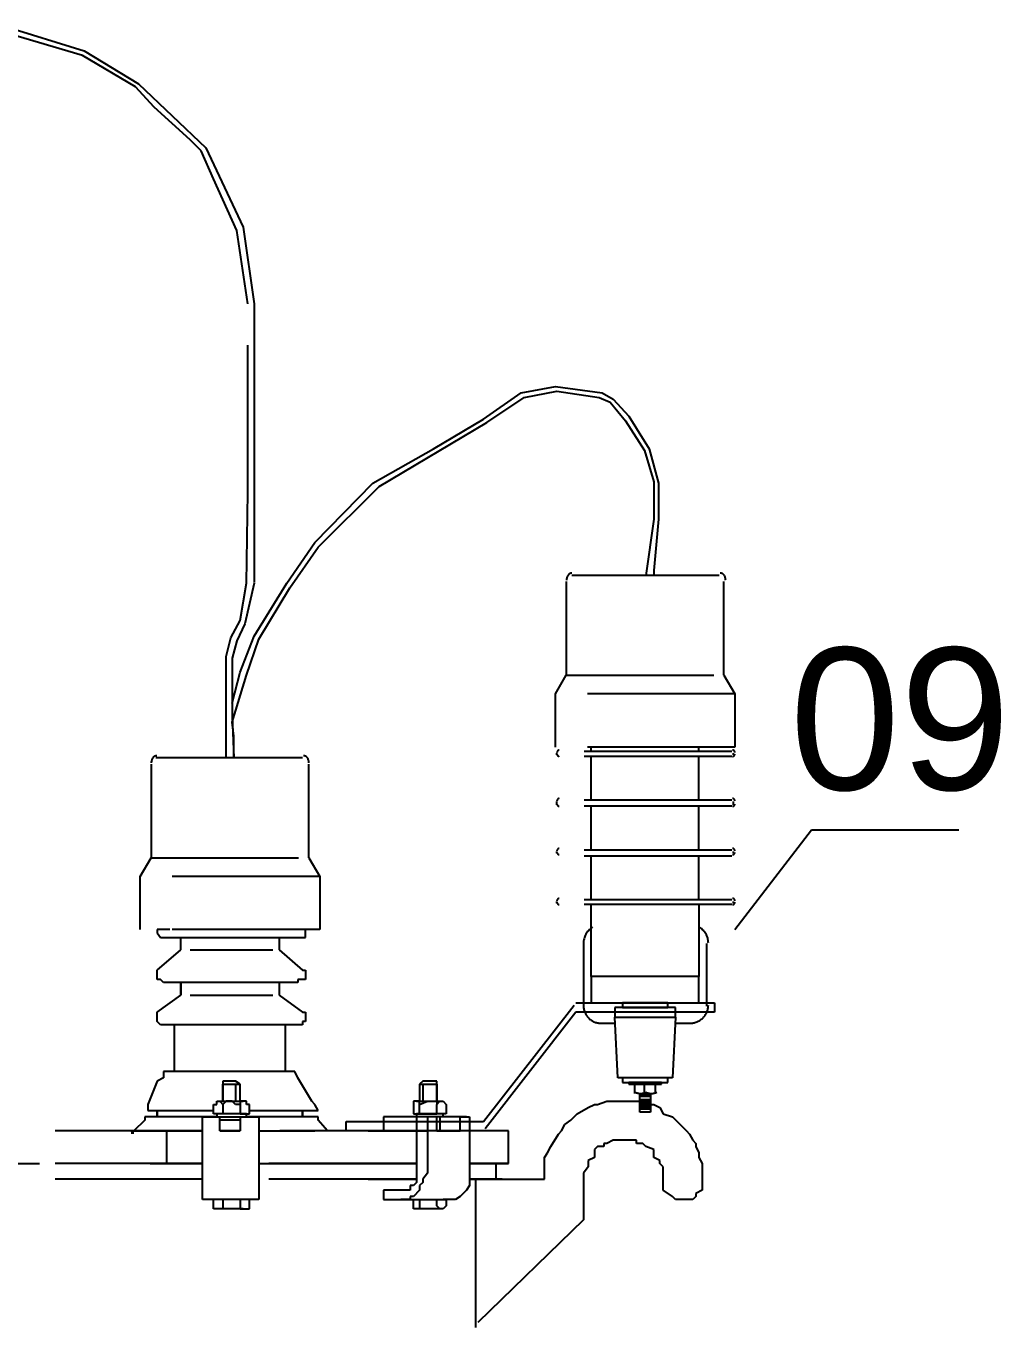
# Model space of a CAD drawing. Header units: metres. Extents: x 3162.2 to 3239.3, y 1435.1 to 1475.8.
# Drawn here: x 3178.985 to 3180.307, y 1466.728 to 1468.491 of the extents above; entities that cross this region are included whole.
import ezdxf

# ---------------------------------------------------------------- set-up
doc = ezdxf.new("R2010")
doc.units = ezdxf.units.M
doc.linetypes.add('CONTORNO_QUADRO_T', pattern=[0.35, 0.2, -0.15])
doc.layers.add('PDF29_Geometry', color=7, linetype='Continuous')
doc.layers.add('PDF29_Solid Fills', color=7, linetype='Continuous', true_color=0x939598)
doc.layers.add('PDF29_Text', color=30, linetype='Continuous', true_color=0xff7f00)
doc.styles.add('PDF ArialMT', font='arial.ttf')

msp = doc.modelspace()

# ---------------------------------------------------------------- linework, layer by layer
at = {"layer": 'PDF29_Geometry', "linetype": 'CONTORNO_QUADRO_T', "lineweight": 25}
for points in [[(3178.956, 1468.4912), (3179.064, 1468.4573), (3179.138, 1468.4129), (3179.229, 1468.3261), (3179.2798, 1468.2182), (3179.2947, 1468.1144), (3179.2947, 1467.9366), (3179.2947, 1467.7356), (3179.282, 1467.6805), (3179.2714, 1467.6572), (3179.265, 1467.634), (3179.265, 1467.5916), (3179.265, 1467.5556), (3179.2671, 1467.4985), (3179.2671, 1467.5281), (3179.265, 1467.5472), (3179.2841, 1467.6107), (3179.301, 1467.6594), (3179.3433, 1467.7292), (3179.3814, 1467.7842), (3179.464, 1467.8668), (3179.61, 1467.9536), (3179.6608, 1467.9874), (3179.7053, 1467.9959), (3179.7624, 1467.9874), (3179.7773, 1467.9811), (3179.7984, 1467.9557), (3179.8238, 1467.9155), (3179.8365, 1467.8731), (3179.8365, 1467.8223), (3179.8259, 1467.7461)], [(3179.2566, 1467.4985), (3179.2566, 1467.6361), (3179.2629, 1467.6615), (3179.2756, 1467.6848), (3179.2841, 1467.7356), (3179.2862, 1467.8583), (3179.2862, 1468.1144), (3179.2714, 1468.2139), (3179.2396, 1468.2838), (3179.2227, 1468.3219), (3179.2079, 1468.3367), (3179.1592, 1468.3811), (3179.1338, 1468.4087), (3179.0618, 1468.451), (3178.9624, 1468.4806)], [(3179.265, 1467.5726), (3179.2756, 1467.6149), (3179.2947, 1467.6636), (3179.3391, 1467.7356), (3179.3772, 1467.7906), (3179.4555, 1467.871), (3179.5381, 1467.9176), (3179.6058, 1467.9578), (3179.6566, 1467.9938), (3179.7032, 1468.0023), (3179.7667, 1467.9938), (3179.7815, 1467.9853), (3179.8027, 1467.962), (3179.8132, 1467.9451), (3179.8302, 1467.9176), (3179.8429, 1467.871), (3179.8429, 1467.8223), (3179.8365, 1467.7525), (3179.8365, 1467.7461)], [(3179.718, 1467.7377), (3179.718, 1467.6107), (3179.9318, 1467.6107), (3179.9318, 1467.7377)], [(3179.9254, 1467.7461), (3179.7243, 1467.7461)], [(3179.9318, 1467.6107), (3179.9466, 1467.5853), (3179.9466, 1467.5133), (3179.7032, 1467.5133), (3179.7032, 1467.5853), (3179.718, 1467.6107)], [(3179.9466, 1467.5853), (3179.7032, 1467.5853)], [(3179.9424, 1467.507), (3179.7074, 1467.507)], [(3179.7519, 1467.507), (3179.7519, 1467.5133)], [(3179.8979, 1467.507), (3179.8979, 1467.5133)], [(3179.155, 1467.49), (3179.155, 1467.363), (3179.3687, 1467.363), (3179.3687, 1467.49)], [(3179.3603, 1467.4985), (3179.1613, 1467.4985)], [(3179.7053, 1467.5027), (3179.7053, 1467.5048)], [(3179.9424, 1467.5006), (3179.7074, 1467.5006)], [(3179.7519, 1467.4413), (3179.7519, 1467.5006)], [(3179.8979, 1467.4413), (3179.8979, 1467.5006)], [(3179.9445, 1467.5027), (3179.9445, 1467.5048)], [(3179.7053, 1467.435), (3179.7053, 1467.4392)], [(3179.9424, 1467.4413), (3179.7074, 1467.4413)], [(3179.9445, 1467.435), (3179.9445, 1467.4392)], [(3179.9424, 1467.4329), (3179.7074, 1467.4329)], [(3179.7519, 1467.3736), (3179.7519, 1467.4329)], [(3179.8979, 1467.3736), (3179.8979, 1467.4329)], [(3179.7053, 1467.3694), (3179.7053, 1467.3715)], [(3179.9424, 1467.3736), (3179.7074, 1467.3736)], [(3179.9445, 1467.3694), (3179.9445, 1467.3715)], [(3179.3687, 1467.363), (3179.3836, 1467.3376), (3179.3836, 1467.2657), (3179.1402, 1467.2657), (3179.1402, 1467.3376), (3179.155, 1467.363)], [(3179.9424, 1467.3651), (3179.7074, 1467.3651)], [(3179.7519, 1467.3059), (3179.7519, 1467.3651)], [(3179.8979, 1467.3059), (3179.8979, 1467.3651)], [(3179.3836, 1467.3376), (3179.1402, 1467.3376)], [(3179.7053, 1467.3016), (3179.7053, 1467.3038)], [(3179.9424, 1467.3059), (3179.7074, 1467.3059)], [(3179.9424, 1467.2995), (3179.7074, 1467.2995)], [(3179.8979, 1467.2995), (3179.8979, 1467.2022), (3179.7519, 1467.2022), (3179.7519, 1467.1662), (3179.8979, 1467.1662), (3179.8979, 1467.2022)], [(3179.7519, 1467.2022), (3179.7519, 1467.2995)], [(3179.9445, 1467.3016), (3179.9445, 1467.3038)], [(3179.1804, 1467.2657), (3179.1634, 1467.2657), (3179.1634, 1467.2614), (3179.1677, 1467.2551), (3179.1719, 1467.2551), (3179.3539, 1467.2551), (3179.3603, 1467.2551), (3179.3645, 1467.2551), (3179.3645, 1467.2657)], [(3179.2079, 1467.2657), (3179.191, 1467.2657)], [(3179.2312, 1467.2657), (3179.2121, 1467.2657)], [(3179.2523, 1467.2657), (3179.2396, 1467.2657)], [(3179.2756, 1467.2657), (3179.2608, 1467.2657)], [(3179.301, 1467.2657), (3179.2883, 1467.2657)], [(3179.3243, 1467.2657), (3179.3095, 1467.2657)], [(3179.3497, 1467.2657), (3179.3328, 1467.2657)], [(3179.3285, 1467.2551), (3179.3285, 1467.2381), (3179.3603, 1467.2106), (3179.3645, 1467.2106), (3179.3645, 1467.1979), (3179.3603, 1467.1979), (3179.3539, 1467.1979), (3179.3539, 1467.1937), (3179.1719, 1467.1937), (3179.1677, 1467.1979), (3179.1634, 1467.1979), (3179.1634, 1467.2106), (3179.1952, 1467.2381), (3179.1952, 1467.2551)], [(3179.9085, 1467.1619), (3179.9085, 1467.2466)], [(3179.2079, 1467.2381), (3179.3201, 1467.2381)], [(3179.3285, 1467.1937), (3179.3285, 1467.1768), (3179.3603, 1467.1535), (3179.3645, 1467.1535), (3179.3645, 1467.1408), (3179.3603, 1467.1408), (3179.3603, 1467.1365), (3179.3539, 1467.1365), (3179.1719, 1467.1365), (3179.1677, 1467.1365), (3179.1634, 1467.1408), (3179.1634, 1467.1535), (3179.1952, 1467.1768), (3179.1952, 1467.1937), (3179.1952, 1467.1768)], [(3179.2079, 1467.1768), (3179.3201, 1467.1768)], [(3179.1867, 1467.073), (3179.1867, 1467.1365)], [(3179.337, 1467.073), (3179.337, 1467.1365)], [(3179.8662, 1467.1471), (3179.8619, 1467.0646), (3179.7878, 1467.0646), (3179.7836, 1467.1471)], [(3179.3455, 1467.0201), (3179.3814, 1467.0201), (3179.3772, 1467.0286), (3179.373, 1467.0328), (3179.3539, 1467.0646), (3179.3497, 1467.073), (3179.265, 1467.073), (3179.1719, 1467.073), (3179.1719, 1467.0646), (3179.1634, 1467.0603), (3179.1507, 1467.0286), (3179.1507, 1467.0201), (3179.2396, 1467.0201)], [(3179.2523, 1467.0328), (3179.2523, 1467.0561), (3179.2523, 1467.0328)], [(3179.2693, 1467.0561), (3179.2693, 1467.0328)], [(3179.2756, 1467.0328), (3179.2756, 1467.0561)], [(3179.519, 1467.0561), (3179.519, 1467.0328)], [(3179.5233, 1467.0561), (3179.5233, 1467.0328)], [(3179.8111, 1467.0434), (3179.8111, 1467.0561), (3179.8386, 1467.0561), (3179.8386, 1467.0434)], [(3179.8238, 1467.0434), (3179.8238, 1467.0561)], [(3179.2439, 1467.0328), (3179.2798, 1467.0328)], [(3179.2756, 1467.0286), (3179.2693, 1467.0286), (3179.265, 1467.0328), (3179.2566, 1467.0328), (3179.2523, 1467.0286)], [(3179.5148, 1467.0328), (3179.5508, 1467.0328)], [(3179.519, 1467.0286), (3179.5296, 1467.0328), (3179.5423, 1467.0328), (3179.5423, 1467.0286)], [(3179.6312, 1466.927), (3179.6227, 1466.927), (3179.6884, 1466.927), (3179.6884, 1466.9355), (3179.6884, 1466.9397), (3179.6884, 1466.9566), (3179.6926, 1466.963), (3179.6968, 1466.9714), (3179.7074, 1466.9884), (3179.7116, 1466.9926), (3179.7159, 1467.0011), (3179.7243, 1467.0074), (3179.7286, 1467.0117), (3179.7328, 1467.0159), (3179.7476, 1467.0244), (3179.7561, 1467.0286), (3179.7603, 1467.0286), (3179.773, 1467.0328), (3179.8175, 1467.0328), (3179.8323, 1467.0286), (3179.8365, 1467.0286), (3179.845, 1467.0244), (3179.8492, 1467.0159), (3179.8619, 1467.0117), (3179.881, 1466.9926), (3179.8852, 1466.9884), (3179.8894, 1466.9799), (3179.8937, 1466.9757), (3179.8937, 1466.9714), (3179.8979, 1466.963), (3179.8979, 1466.9566), (3179.9021, 1466.9482), (3179.9021, 1466.927), (3179.9021, 1466.9122), (3179.8937, 1466.9079), (3179.8937, 1466.9037), (3179.8894, 1466.8995), (3179.8852, 1466.8995), (3179.881, 1466.8995), (3179.8704, 1466.8995), (3179.8662, 1466.8995), (3179.8619, 1466.9037), (3179.8492, 1466.9122), (3179.8492, 1466.927), (3179.8492, 1466.9312), (3179.8492, 1466.9355), (3179.8492, 1466.9439), (3179.845, 1466.9482), (3179.845, 1466.9524), (3179.8365, 1466.9566), (3179.8365, 1466.9672), (3179.8259, 1466.9714), (3179.8217, 1466.9757), (3179.8132, 1466.9757), (3179.8132, 1466.9799), (3179.8048, 1466.9799), (3179.8005, 1466.9799), (3179.7921, 1466.9799), (3179.7878, 1466.9799), (3179.7815, 1466.9799), (3179.773, 1466.9757), (3179.7688, 1466.9757), (3179.7688, 1466.9714), (3179.7603, 1466.9714), (3179.7561, 1466.9672), (3179.7561, 1466.9566), (3179.7476, 1466.9524), (3179.7476, 1466.9482), (3179.7476, 1466.9439), (3179.7413, 1466.9355), (3179.7413, 1466.927), (3179.7413, 1466.872), (3179.5952, 1466.7301)], [(3179.8323, 1467.0434), (3179.8323, 1467.018), (3179.8175, 1467.018), (3179.8175, 1467.0434)], [(3179.8323, 1467.0413), (3179.8175, 1467.0413)], [(3179.8323, 1467.0392), (3179.8175, 1467.0392)], [(3179.8323, 1467.0349), (3179.8175, 1467.0349)], [(3179.8323, 1467.0328), (3179.8175, 1467.0328)], [(3179.8323, 1467.0307), (3179.8175, 1467.0307)], [(3179.8281, 1467.0434), (3179.8217, 1467.0434)], [(3179.3984, 1466.9926), (3179.3941, 1466.9926), (3179.3814, 1467.0074), (3179.3814, 1467.0117), (3179.3772, 1467.0117), (3179.2841, 1467.0117), (3179.2841, 1467.0159), (3179.2439, 1467.0159), (3179.2439, 1467.0117), (3179.1507, 1467.0117), (3179.1465, 1467.0117), (3179.1465, 1467.0074), (3179.1317, 1466.9926), (3179.1275, 1466.9926), (3179.2248, 1466.9926), (3178.8036, 1466.9926)], [(3179.2756, 1467.0159), (3179.2693, 1467.0159), (3179.2523, 1467.0159)], [(3179.2883, 1467.0201), (3179.3603, 1467.0201)], [(3179.3603, 1467.0117), (3179.3603, 1467.0201), (3179.3603, 1467.0117)], [(3179.5508, 1467.0117), (3179.5508, 1467.0159), (3179.5148, 1467.0159), (3179.5148, 1467.0117), (3179.5148, 1466.9355), (3179.5148, 1466.927), (3179.5148, 1466.9228), (3179.5106, 1466.9185), (3179.5063, 1466.9185), (3179.5063, 1466.9122), (3179.5021, 1466.9122), (3179.4703, 1466.9122), (3179.4703, 1466.8995), (3179.555, 1466.8995), (3179.5508, 1466.8995)], [(3179.519, 1467.0159), (3179.5296, 1467.0159), (3179.5423, 1467.0159)], [(3179.8323, 1467.0286), (3179.8175, 1467.0286)], [(3179.8323, 1467.0265), (3179.8175, 1467.0265)], [(3179.8323, 1467.0244), (3179.8175, 1467.0244)], [(3179.8323, 1467.0222), (3179.8175, 1467.0222)], [(3179.2756, 1467.0117), (3179.2756, 1466.9926), (3179.2481, 1466.9926), (3179.2481, 1467.0117)], [(3179.2756, 1467.0074), (3179.2481, 1467.0074)], [(3179.5825, 1467.0117), (3179.4703, 1467.0117), (3179.4703, 1466.9926)], [(3179.5296, 1467.0117), (3179.5296, 1466.9355), (3179.5233, 1466.927), (3179.5233, 1466.9228), (3179.519, 1466.9185), (3179.519, 1466.9122), (3179.5106, 1466.9037), (3179.5063, 1466.9037), (3179.5063, 1466.8995), (3179.4936, 1466.8995)], [(3179.5508, 1466.9926), (3179.5423, 1466.9926), (3179.5423, 1467.0117), (3179.5148, 1467.0117)], [(3179.5741, 1466.9926), (3179.5741, 1467.0117), (3179.5868, 1467.0117), (3179.5868, 1466.9355), (3179.5868, 1466.927), (3179.5868, 1466.9228), (3179.5868, 1466.9185), (3179.5825, 1466.9122), (3179.5741, 1466.9037), (3179.5677, 1466.8995), (3179.555, 1466.8995), (3179.555, 1466.891), (3179.5508, 1466.8868), (3179.5465, 1466.8868), (3179.5423, 1466.891), (3179.5423, 1466.8995)], [(3179.5465, 1467.0117), (3179.5465, 1466.9926)], [(3179.1761, 1466.9482), (3179.1761, 1466.9926)], [(3179.2481, 1466.9926), (3179.2756, 1466.9926), (3179.2481, 1466.9926), (3179.2756, 1466.9926)], [(3179.4492, 1466.9926), (3179.5296, 1466.9926), (3179.301, 1466.9926), (3179.3772, 1466.9926)], [(3179.6397, 1466.9482), (3179.6397, 1466.9926), (3179.5868, 1466.9926)], [(3178.8036, 1466.9482), (3179.2248, 1466.9482), (3178.8036, 1466.9482)], [(3179.5868, 1466.9482), (3179.6397, 1466.9482), (3179.5868, 1466.9482)], [(3179.6227, 1466.927), (3179.5868, 1466.927), (3179.6227, 1466.927), (3179.6227, 1466.9482), (3179.5868, 1466.9482), (3179.6227, 1466.9482)], [(3179.2248, 1466.927), (3178.8036, 1466.927)], [(3179.4492, 1466.927), (3179.5148, 1466.927), (3179.301, 1466.927)], [(3179.5952, 1466.7259), (3179.5952, 1466.927)], [(3179.2523, 1466.8995), (3179.2523, 1466.8868), (3179.2396, 1466.8868), (3179.2396, 1466.8995)], [(3179.519, 1466.8995), (3179.519, 1466.891), (3179.519, 1466.8868), (3179.5106, 1466.8868), (3179.5106, 1466.891), (3179.5106, 1466.8995)], [(3179.2798, 1466.8868), (3179.2439, 1466.8868)], [(3179.2756, 1466.8868), (3179.2523, 1466.8868)], [(3179.5508, 1466.8868), (3179.5148, 1466.8868)], [(3179.5423, 1466.8868), (3179.519, 1466.8868)]]:
    msp.add_lwpolyline(points, dxfattribs=at)
at = {"layer": 'PDF29_Geometry', "color": 150, "linetype": 'CONTORNO_QUADRO_T', "lineweight": 25, "true_color": 0x007fff}
msp.add_lwpolyline([(3179.9466, 1467.2657), (3180.0503, 1467.4011), (3180.2683, 1467.4011)], dxfattribs=at)
at = {"layer": 'PDF29_Geometry', "linetype": 'CONTORNO_QUADRO_T', "lineweight": 25}
for points in [[(3179.7535, 1467.2688, 0.265482), (3179.7413, 1467.2466), (3179.7413, 1467.163, 0.415778), (3179.7646, 1467.1387), (3179.7836, 1467.1387)], [(3179.8662, 1467.1387), (3179.8852, 1467.1387, 0.415778), (3179.9106, 1467.163)], [(3179.8112, 1467.0453, 0.258664), (3179.826, 1467.0453, 0.258664), (3179.8407, 1467.0453)]]:
    msp.add_lwpolyline(points, format="xyb", dxfattribs=at)
for points in [[(3179.7307, 1467.1535), (3179.6058, 1466.9926), (3179.4195, 1466.9926), (3179.4195, 1467.0053), (3179.6058, 1467.0053), (3179.7307, 1467.1662), (3179.9191, 1467.1662), (3179.9191, 1467.1535)], [(3179.7836, 1467.1598), (3179.7836, 1467.1471), (3179.8662, 1467.1471), (3179.8662, 1467.1598)], [(3179.8556, 1467.1662), (3179.7942, 1467.1662), (3179.7942, 1467.1598), (3179.8556, 1467.1598)], [(3179.2756, 1467.0561), (3179.2693, 1467.0603), (3179.2523, 1467.0603), (3179.2523, 1467.0561)], [(3179.5233, 1467.0603), (3179.519, 1467.0561), (3179.5423, 1467.0561), (3179.5423, 1467.0603)], [(3179.5423, 1467.0561), (3179.5423, 1467.0328)], [(3179.8556, 1467.0646), (3179.7942, 1467.0646), (3179.7942, 1467.0582), (3179.8556, 1467.0582)], [(3179.8027, 1467.0561), (3179.8471, 1467.0561), (3179.8471, 1467.0582), (3179.8027, 1467.0582)], [(3179.2523, 1467.0159), (3179.2439, 1467.0159), (3179.2396, 1467.0159), (3179.2396, 1467.0286), (3179.2439, 1467.0286), (3179.2439, 1467.0328), (3179.2481, 1467.0328), (3179.2523, 1467.0286)], [(3179.2756, 1467.0159), (3179.2841, 1467.0159), (3179.2883, 1467.0159), (3179.2883, 1467.0286), (3179.2841, 1467.0286), (3179.2841, 1467.0328), (3179.2756, 1467.0328), (3179.2756, 1467.0286)], [(3179.519, 1467.0159), (3179.519, 1467.0286), (3179.519, 1467.0328), (3179.5106, 1467.0328), (3179.5106, 1467.0286), (3179.5106, 1467.0159)], [(3179.555, 1467.0286), (3179.555, 1467.0159), (3179.5508, 1467.0159), (3179.5465, 1467.0159), (3179.5423, 1467.0159), (3179.5423, 1467.0286), (3179.5465, 1467.0328), (3179.5508, 1467.0328)], [(3179.1634, 1467.0117), (3179.1634, 1467.0201)], [(3179.2248, 1466.8995), (3179.2248, 1467.0117), (3179.301, 1467.0117), (3179.301, 1466.8995), (3179.2756, 1466.8995), (3179.2756, 1466.8868), (3179.2883, 1466.8868), (3179.2883, 1466.8995)], [(3179.5423, 1466.9926), (3179.5741, 1466.9926)], [(3179.301, 1466.9482), (3179.5148, 1466.9482), (3179.4492, 1466.9482), (3179.5148, 1466.9482)]]:
    msp.add_lwpolyline(points, close=True, dxfattribs=at)
msp.add_arc((3179.886, 1467.2476), 0.0246, 0.1629, 59.6349, dxfattribs=at)
for points in [[(3179.7256, 1467.7492), (3179.7216, 1467.7492), (3179.7182, 1467.7449), (3179.7182, 1467.7396)], [(3179.9341, 1467.7396), (3179.9341, 1467.7449), (3179.9308, 1467.7492), (3179.9267, 1467.7492)], [(3179.7085, 1467.5091), (3179.7067, 1467.5091), (3179.7053, 1467.5076), (3179.7053, 1467.5059)], [(3179.9466, 1467.5059), (3179.9466, 1467.5076), (3179.9452, 1467.5091), (3179.9434, 1467.5091)], [(3179.1626, 1467.5015), (3179.1585, 1467.5015), (3179.1552, 1467.4972), (3179.1552, 1467.492)], [(3179.369, 1467.492), (3179.369, 1467.4972), (3179.3657, 1467.5015), (3179.3616, 1467.5015)], [(3179.7053, 1467.5038), (3179.7053, 1467.5021), (3179.7067, 1467.5006), (3179.7085, 1467.5006)], [(3179.9434, 1467.5006), (3179.9452, 1467.5006), (3179.9466, 1467.5021), (3179.9466, 1467.5038)], [(3179.7085, 1467.4435), (3179.7067, 1467.4435), (3179.7053, 1467.442), (3179.7053, 1467.4403)], [(3179.7053, 1467.436), (3179.7053, 1467.4344), (3179.7067, 1467.4329), (3179.7085, 1467.4329)], [(3179.9466, 1467.4403), (3179.9466, 1467.442), (3179.9452, 1467.4435), (3179.9434, 1467.4435)], [(3179.9434, 1467.4329), (3179.9452, 1467.4329), (3179.9466, 1467.4344), (3179.9466, 1467.436)], [(3179.7085, 1467.3757), (3179.7067, 1467.3757), (3179.7053, 1467.3742), (3179.7053, 1467.3726)], [(3179.7053, 1467.3704), (3179.7053, 1467.3687), (3179.7067, 1467.3673), (3179.7085, 1467.3673)], [(3179.9466, 1467.3726), (3179.9466, 1467.3742), (3179.9452, 1467.3757), (3179.9434, 1467.3757)], [(3179.9434, 1467.3673), (3179.9452, 1467.3673), (3179.9466, 1467.3687), (3179.9466, 1467.3704)], [(3179.7085, 1467.308), (3179.7067, 1467.308), (3179.7053, 1467.3065), (3179.7053, 1467.3048)], [(3179.7053, 1467.3027), (3179.7053, 1467.301), (3179.7067, 1467.2995), (3179.7085, 1467.2995)], [(3179.9466, 1467.3048), (3179.9466, 1467.3065), (3179.9452, 1467.308), (3179.9434, 1467.308)], [(3179.9434, 1467.2995), (3179.9452, 1467.2995), (3179.9466, 1467.301), (3179.9466, 1467.3027)]]:
    msp.add_open_spline(points, degree=3, dxfattribs=at)
at = {"layer": 'PDF29_Solid Fills', "color": 7, "linetype": 'CONTORNO_QUADRO_T', "transparency": 33554559}
for points in [[(3179.1317, 1466.9926), (3179.1275, 1466.9926), (3179.1317, 1466.9884)], [(3179.1275, 1466.9926), (3179.1317, 1466.9884), (3179.1275, 1466.9884)]]:
    msp.add_solid(points, dxfattribs=at)

# ---------------------------------------------------------------- texts
at = {"layer": 'PDF29_Text', "linetype": 'CONTORNO_QUADRO_T', "insert": (3180.0209, 1467.5502), "char_height": 0.19259, "attachment_point": 4, "style": 'PDF ArialMT'}
msp.add_mtext('09', dxfattribs=at)

doc.saveas('drawing.dxf')
